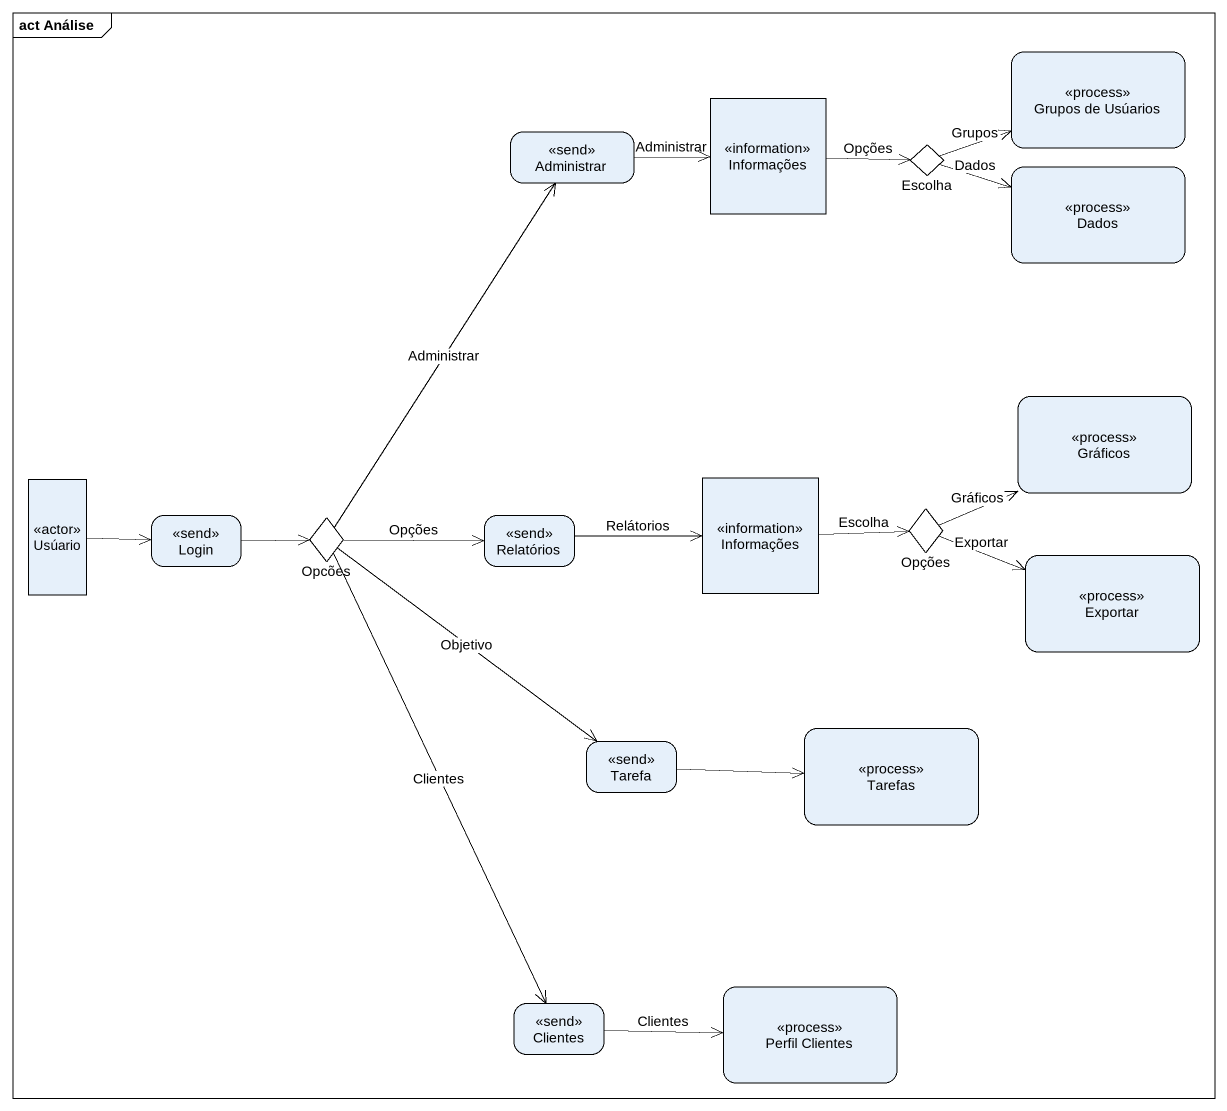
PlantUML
@startuml
mainframe act Análise
hide empty description
state "Grupos de Usúarios" as Grupos_de_Usúarios <<process>>
state Administrar <<send>>
state Informações <<information>>
state Escolha <<choice>>
state Dados <<process>>
state Gráficos <<process>>
state Usúario <<actor>>
state "Informações" as Informações_2 <<information>>
state Login <<send>>
state Opcões <<choice>>
state Relatórios <<send>>
state Opções <<choice>>
state Exportar <<process>>
state Tarefa <<send>>
state Tarefas <<process>>
state Clientes <<send>>
state "Perfil Clientes" as Perfil_Clientes <<process>>
Administrar -right-> Informações : Administrar
Informações -right-> Escolha : Opções
Escolha -right-> Grupos_de_Usúarios : Grupos
Escolha -right-> Dados : Dados
Usúario -right-> Login
Informações_2 -right-> Opções : Escolha
Login -right-> Opcões
Opcões -up-> Administrar : Administrar
Opcões -right-> Relatórios : Opções
Opcões --> Tarefa : Objetivo
Opcões --> Clientes : Clientes
Relatórios -right-> Informações_2 : Relátorios
Opções -right-> Gráficos : Gráficos
Opções -right-> Exportar : Exportar
Tarefa -right-> Tarefas
Clientes -right-> Perfil_Clientes : Clientes
@enduml
